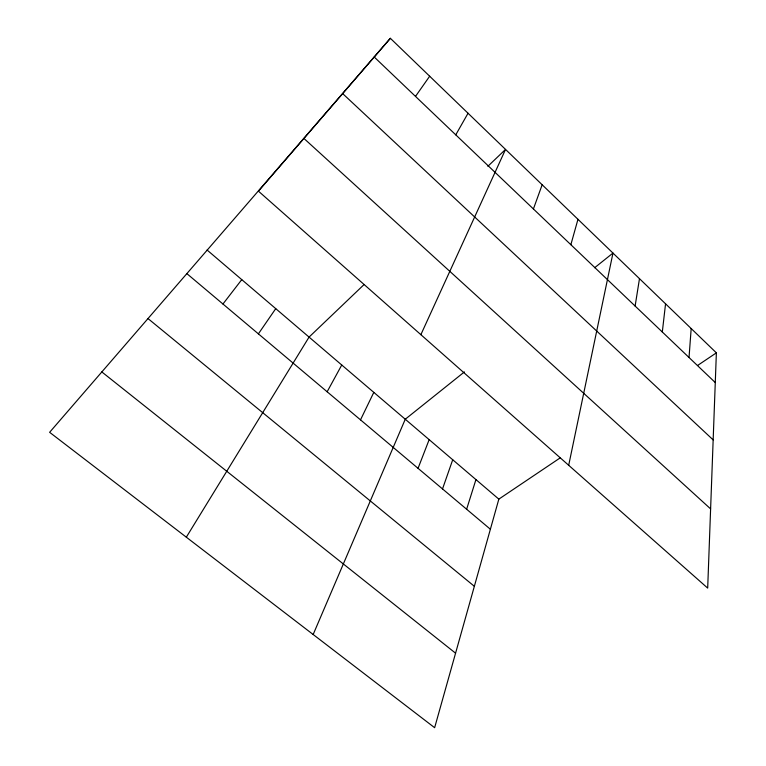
<?xml version="1.0" encoding="UTF-8"?>
<svg xmlns="http://www.w3.org/2000/svg" width="766" height="766" viewBox="0 0 766 766"><rect width="100%" height="100%" fill="white"/><g stroke="black" fill="none" stroke-linecap="round" stroke-linejoin="round"><path stroke-width="1.15" d="M716.373 352.848L707.688 588.106L258.448 191.155L390.363 38.3L716.373 352.848L697.596 365.468M689.027 357.502L691.181 328.528M662.312 331.994L665.558 303.805M635.119 306.046L639.486 278.661M568.688 465.288L612.972 253.077L594.665 267.717M570.862 244.699L577.966 219.306M560.051 457.972L498.838 499.135L434.638 727.7L49.627 432.311L390.363 38.3M466.628 509.237L475.945 479.583M442.518 488.928L452.725 459.753M533.414 208.955L542.165 184.759M418.054 468.323L429.161 439.646M313.16 634.507L405.262 419.232L464.407 371.922M420.869 334.675L505.531 149.418L487.875 166.289M360.508 419.854L373.808 392.374M327.149 391.761L341.751 365.009M455.76 134.845L468.045 113.244M186.32 537.186L309.062 337.097L363.927 284.693M258.391 333.852L275.741 308.65M415.498 96.401L429.669 76.217M222.954 304.006L241.759 279.628M101.801 371.912L455.569 653.187M147.934 318.512L474.355 586.296M186.78 273.548L490.384 529.239M207.098 250.032L498.838 499.135M303.93 138.454L710.609 508.892M342.651 93.586L713.165 439.904M374.22 57.01L715.281 382.56"/></g></svg>
